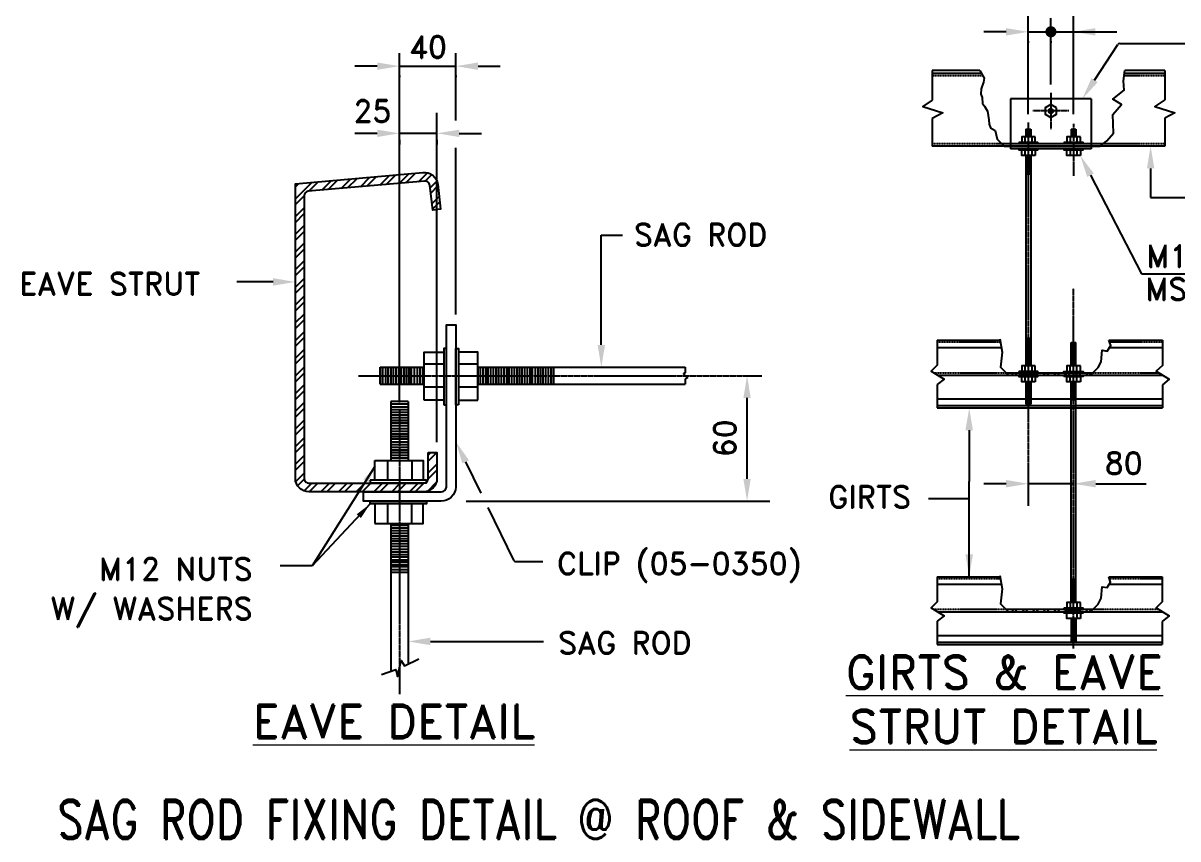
# Model space of a CAD drawing. Header units: inches. Extents: x 3340 to 8649, y 25316 to 28904.
# Drawn here: x 3373 to 4412, y 27704 to 28437 of the extents above; entities that cross this region are included whole.
import ezdxf

# ---------------------------------------------------------------- set-up
doc = ezdxf.new("R2010")
doc.units = ezdxf.units.IN
doc.header["$MEASUREMENT"] = 0
doc.linetypes.add('CENTER', pattern=[2, 1.25, -0.25, 0.25, -0.25])
doc.linetypes.add('HIDDEN', pattern=[0.375, 0.25, -0.125])
for name, color, linetype in [('DIM', 7, 'Continuous'), ('MISCEL', 7, 'Continuous'), ('secondary', 7, 'Continuous')]:
    doc.layers.add(name, color=color, linetype=linetype)
doc.layers.add('TEXT', color=2, linetype='Continuous', lineweight=0)
doc.styles.add('ROMAND', font='ROMAND', dxfattribs={"height": 3})

# ---------------------------------------------------------------- blocks, each defined once
blk = doc.blocks.new('*X5')
at = {"color": 0}
for p, q in [((-16.68, 145.07), (-16.6, 145.15)), ((-15.93, 144.76), (-15.54, 145.15)), ((-15.4, 144.76), (-15.01, 145.15)), ((-14.34, 144.76), (-13.96, 145.14)), ((-13.81, 144.76), (-13.43, 145.14)), ((-12.75, 144.76), (-12.37, 145.14)), ((-12.22, 144.76), (-11.83, 145.15)), ((-11.16, 144.76), (-10.77, 145.15)), ((-10.63, 144.76), (-10.24, 145.15)), ((-9.57, 144.76), (-9.18, 145.15)), ((-9.04, 144.76), (-8.65, 145.15)), ((-7.98, 144.76), (-7.6, 145.14)), ((-7.45, 144.76), (-7.07, 145.14)), ((-6.39, 144.76), (-6.01, 145.14)), ((-5.86, 144.76), (-5.47, 145.15)), ((-4.8, 144.76), (-4.41, 145.15)), ((-4.27, 144.76), (-3.88, 145.15))]:
    blk.add_line(p, q, dxfattribs=at)
blk = doc.blocks.new('*X6')
at = {"color": 0}
for p, q in [((145.07, 136.58), (147.02, 138.53)), ((146.67, 137.48), (147.8, 138.6)), ((148.22, 137.62), (149.35, 138.74)), ((149, 137.68), (150.13, 138.81)), ((150.55, 137.82), (151.68, 138.95)), ((151.32, 137.89), (152.46, 139.02)), ((152.87, 138.02), (154.01, 139.17)), ((153.65, 138.09), (154.79, 139.24)), ((155.2, 138.23), (156.35, 139.38)), ((155.97, 138.29), (157.12, 139.45)), ((157.52, 138.43), (158.68, 139.59)), ((158.3, 138.5), (159.46, 139.66)), ((159.85, 138.63), (160.92, 139.7)), ((160.62, 138.7), (161.41, 139.49)), ((161.23, 137.89), (162.04, 138.71)), ((145.07, 138), (145.46, 138.39)), ((161.3, 137.26), (162.16, 138.12)), ((145.07, 135.88), (146.11, 136.92)), ((161.44, 135.99), (162.3, 136.85)), ((161.52, 135.35), (162.38, 136.21)), ((145.07, 134.46), (146.11, 135.5)), ((145.07, 133.76), (146.11, 134.8)), ((145.07, 132.34), (146.11, 133.38)), ((145.07, 131.64), (146.11, 132.67)), ((145.07, 130.22), (146.11, 131.26)), ((145.07, 129.51), (146.11, 130.55)), ((145.07, 128.1), (146.11, 129.14)), ((145.07, 127.39), (146.11, 128.43)), ((145.07, 125.98), (146.11, 127.02)), ((145.07, 125.27), (146.11, 126.31)), ((145.07, 123.86), (146.11, 124.9)), ((145.07, 123.15), (146.11, 124.19)), ((145.07, 121.74), (146.11, 122.77)), ((145.07, 121.03), (146.11, 122.07)), ((145.07, 119.61), (146.11, 120.65)), ((145.07, 118.91), (146.11, 119.95)), ((145.07, 117.49), (146.11, 118.53)), ((145.07, 116.79), (146.11, 117.82)), ((145.07, 115.37), (146.11, 116.41)), ((145.07, 114.66), (146.11, 115.7)), ((145.07, 113.25), (146.11, 114.29)), ((145.07, 112.54), (146.11, 113.58)), ((145.07, 111.13), (146.11, 112.17)), ((145.07, 110.42), (146.11, 111.46)), ((145.07, 109.01), (146.11, 110.05)), ((145.07, 108.3), (146.11, 109.34)), ((145.07, 106.89), (146.11, 107.93)), ((145.07, 106.18), (146.11, 107.22)), ((145.07, 104.77), (146.11, 105.8)), ((161, 105.85), (161.31, 106.16)), ((161, 105.14), (162.02, 106.16)), ((145.07, 104.06), (146.11, 105.1)), ((161, 103.73), (162.04, 104.77)), ((161, 103.02), (162.04, 104.06)), ((145.11, 102.69), (146.11, 103.68)), ((145.33, 102.19), (146.11, 102.98)), ((146.11, 101.56), (147.05, 102.5)), ((146.72, 101.46), (147.75, 102.5)), ((148.13, 101.46), (149.17, 102.5)), ((148.84, 101.46), (149.88, 102.5)), ((150.25, 101.46), (151.29, 102.5)), ((150.96, 101.46), (152, 102.5)), ((152.37, 101.46), (153.41, 102.5)), ((153.08, 101.46), (154.12, 102.5)), ((154.49, 101.46), (155.53, 102.5)), ((155.2, 101.46), (156.24, 102.5)), ((156.62, 101.46), (157.65, 102.5)), ((157.32, 101.46), (158.36, 102.5)), ((158.74, 101.46), (159.78, 102.5)), ((159.44, 101.46), (160.48, 102.5)), ((160.94, 101.54), (161.96, 102.56))]:
    blk.add_line(p, q, dxfattribs=at)

msp = doc.modelspace()

# ---------------------------------------------------------------- linework, layer by layer
at = {"linetype": 'ByBlock'}
for p, q in [((4277.3, 28355.2), (4277.3, 28436.5)), ((4297.7, 28381.8), (4297.7, 28438.5)), ((4318, 28355.2), (4318, 28436.5)), ((3711.8, 28131.4), (3711.8, 28410.2)), ((3762.5, 28349.7), (3762.5, 28410.2)), ((3711.8, 28096.1), (3711.8, 28356.4)), ((3745.5, 28060.4), (3745.5, 28356.4)), ((3762.5, 28175.2), (3762.5, 28324.9))]:
    msp.add_line(p, q, dxfattribs=at)
for p, q in [((4257.3, 28023), (4237.3, 28023)), ((4318, 28023), (4277.3, 28023)), ((4318, 28023), (4277.3, 28023)), ((4338, 28023), (4383.4, 28023)), ((4277.3, 28017), (4277.3, 28013))]:
    msp.add_line(p, q)
for points in [[(4261.4, 28328.1), (4261.4, 28327.1)], [(4261.4, 28326.5), (4261.4, 28324.1)], [(4333.9, 28328.1), (4333.9, 28327)], [(4333.9, 28326.5), (4333.9, 28324.1)]]:
    msp.add_lwpolyline(points)
for points in [[(4257.3, 28026.4), (4257.3, 28019.7), (4277.3, 28023)], [(4338, 28026.4), (4338, 28019.7), (4318, 28023)]]:
    msp.add_solid(points)
at = {"layer": 'DIM', "linetype": 'ByBlock'}
for p, q in [((4277.3, 28355.2), (4277.3, 28480)), ((4318, 28355.2), (4318, 28480.8)), ((4297.7, 28381.8), (4297.7, 28441.6))]:
    msp.add_line(p, q, dxfattribs=at)
at = {"layer": 'DIM'}
for p, q in [((4257.3, 28429.3), (4237.3, 28429.3)), ((4277.3, 28429.3), (4356.9, 28429.3)), ((4277.3, 28429.3), (4297.7, 28429.3)), ((4277.3, 28420.8), (4277.3, 28419.3)), ((4297.7, 28420.8), (4297.7, 28419.3)), ((4336.9, 28385.8), (4357.8, 28417.9)), ((4359.5, 28418.8), (4426.5, 28418.8)), ((3691.8, 28398.4), (3671.8, 28398.4)), ((3711.8, 28398.4), (3762.5, 28398.4)), ((3711.8, 28398.4), (3762.5, 28398.4)), ((3782.5, 28398.4), (3802.5, 28398.4)), ((3711.8, 28390.1), (3711.8, 28388.4)), ((3762.5, 28390.1), (3762.5, 28388.4)), ((3691.8, 28338), (3671.8, 28338)), ((3745.5, 28338), (3711.8, 28338)), ((3745.5, 28338), (3711.8, 28338)), ((3711.8, 28332.2), (3711.8, 28328)), ((3745.5, 28332.2), (3745.5, 28328)), ((3765.5, 28338), (3785.5, 28338)), ((4333.2, 28300.4), (4379.2, 28211.7)), ((4387.3, 28306.5), (4387.3, 28280.2)), ((4387.3, 28280.2), (4429.3, 28280.2)), ((3893.3, 28147.8), (3893.3, 28246.5)), ((3893.3, 28246.5), (3912.5, 28246.5)), ((4379.2, 28211.7), (4429.3, 28211.7)), ((3598.2, 28204.4), (3565.5, 28204.4)), ((4032.4, 28120.1), (4034.4, 28120.1)), ((4024.4, 28027.4), (4024.4, 28100.1)), ((4224.2, 28071.1), (4224.2, 28025)), ((3771.3, 28042.7), (3785.1, 28014.5)), ((3689.8, 28038.4), (3633.4, 27949.1)), ((4224.2, 27939.4), (4224.2, 28025)), ((4187.6, 28009.8), (4224.2, 28009.8)), ((3685.5, 28004.9), (3633.4, 27949.1)), ((3771.9, 28007.4), (4044.9, 28007.4)), ((3791.4, 28001.5), (3814.4, 27954.3)), ((4032.4, 28007.4), (4034.4, 28007.4)), ((3633.4, 27949.1), (3604.5, 27949.1)), ((3816.2, 27953.2), (3840.8, 27953.2)), ((3739.6, 27881.2), (3841.4, 27881.2))]:
    msp.add_line(p, q, dxfattribs=at)
at = {"layer": 'DIM', "linetype": 'CENTER'}
msp.add_line((4318, 27874.9), (4318, 28198.5), dxfattribs=at)
at = {"layer": 'DIM', "const_width": 5}
msp.add_lwpolyline([(4295.2, 28429.3, 1), (4300.2, 28429.3, 1)], format="xyb", close=True, dxfattribs=at)
at = {"layer": 'DIM', "linetype": 'CENTER'}
for points in [[(4297.7, 28374.3), (4297.7, 28341.9)], [(4313.9, 28358.1), (4281.4, 28358.1)], [(4277.3, 28347.7), (4277.3, 28003.1)], [(4318, 28346.6), (4318, 28299.9)], [(3675, 28120.1), (4037.7, 28120.1)], [(3711.8, 28090.4), (3711.8, 27833.8)]]:
    msp.add_lwpolyline(points, dxfattribs=at)
at = {"layer": 'DIM'}
for centre, start, end in [((4359.5, 28416.8), 90, 146.9803), ((3816.2, 27955.2), 206.0326, 270)]:
    msp.add_arc(centre, 2, start, end, dxfattribs=at)
for points in [[(4257.3, 28432.6), (4257.3, 28425.9), (4277.3, 28429.3)], [(4337.7, 28432.6), (4337.7, 28425.9), (4317.7, 28429.3)], [(3691.8, 28401.7), (3691.8, 28395.1), (3711.8, 28398.4)], [(3782.5, 28401.7), (3782.5, 28395.1), (3762.5, 28398.4)], [(4339.7, 28384), (4334.1, 28387.6), (4326, 28369.1)], [(3691.8, 28341.3), (3691.8, 28334.7), (3711.8, 28338)], [(3765.5, 28341.3), (3765.5, 28334.7), (3745.5, 28338)], [(4384, 28306.5), (4390.7, 28306.5), (4387.3, 28326.5)], [(4330.3, 28298.8), (4336.2, 28301.9), (4324, 28318.1)], [(3598.2, 28207.8), (3598.2, 28201.1), (3618.2, 28204.4)], [(3896.7, 28147.8), (3890, 28147.8), (3893.3, 28127.8)], [(4021.1, 28100.1), (4027.7, 28100.1), (4024.4, 28120.1)], [(4220.8, 28071.1), (4227.5, 28071.1), (4224.2, 28091.1)], [(3768.3, 28041.3), (3774.3, 28044.2), (3762.5, 28060.7)], [(3679.7, 28027.1), (3683.9, 28024.4), (3689.8, 28038.4)], [(4021.1, 28027.4), (4027.7, 28027.4), (4024.4, 28007.4)], [(3673.4, 27995.6), (3677.1, 27992.2), (3685.5, 28004.9)], [(4220.8, 27959.4), (4227.5, 27959.4), (4224.2, 27939.4)], [(3739.6, 27877.9), (3739.6, 27884.6), (3719.6, 27881.2)]]:
    msp.add_solid(points, dxfattribs=at)
at = {"layer": 'MISCEL'}
for p, q in [((4315.8, 28150), (4320.2, 28150)), ((4275.2, 28094.4), (4279.5, 28094.4)), ((4320.2, 27880.8), (4315.9, 27880.8))]:
    msp.add_line(p, q, dxfattribs=at)
for points in [[(4261.4, 28369.1), (4261.4, 28328.7)], [(4333.9, 28369.1), (4261.4, 28369.1)], [(4333.9, 28369.1), (4333.9, 28328.7)], [(4275.2, 28341.9), (4275.2, 28334.8)], [(4275.2, 28341.9), (4279.6, 28341.9)], [(4279.5, 28341.9), (4279.5, 28334.8)], [(4315.8, 28341.9), (4320.2, 28341.9)], [(4315.8, 28341.9), (4315.8, 28334.8)], [(4320.2, 28341.9), (4320.2, 28334.8)], [(4274.3, 28334.8), (4274.3, 28329.8)], [(4279.5, 28341.3), (4275.2, 28341.3)], [(4279.5, 28340.6), (4275.2, 28340.6)], [(4279.5, 28339.9), (4275.2, 28339.9)], [(4275.2, 28339.2), (4279.5, 28339.2)], [(4279.5, 28339.2), (4275.2, 28339.2)], [(4279.5, 28338.6), (4275.2, 28338.6)], [(4279.5, 28337.9), (4275.2, 28337.9)], [(4279.5, 28337.2), (4275.2, 28337.2)], [(4279.5, 28336.5), (4275.2, 28336.5)], [(4279.5, 28336.5), (4275.2, 28336.5)], [(4275.2, 28336.5), (4279.5, 28336.5)], [(4279.5, 28335.9), (4275.2, 28335.9)], [(4279.5, 28335.2), (4275.2, 28335.2)], [(4280.4, 28334.8), (4280.4, 28329.8)], [(4315, 28334.8), (4315, 28329.8)], [(4320.2, 28341.3), (4315.8, 28341.3)], [(4320.2, 28340.6), (4315.8, 28340.6)], [(4320.2, 28339.9), (4315.8, 28339.9)], [(4320.2, 28339.2), (4315.8, 28339.2)], [(4315.8, 28339.2), (4320.2, 28339.2)], [(4320.2, 28338.6), (4315.8, 28338.6)], [(4320.2, 28337.9), (4315.8, 28337.9)], [(4320.2, 28337.2), (4315.8, 28337.2)], [(4315.8, 28336.5), (4320.2, 28336.5)], [(4320.2, 28336.5), (4315.8, 28336.5)], [(4320.2, 28336.5), (4315.8, 28336.5)], [(4320.2, 28335.9), (4315.8, 28335.9)], [(4320.2, 28335.2), (4315.8, 28335.2)], [(4321, 28334.8), (4321, 28329.8)], [(4333.9, 28324.1), (4261.4, 28324.1)], [(4274.3, 28323.1), (4274.3, 28318.1)], [(4280.4, 28323.1), (4280.4, 28318.1)], [(4315, 28323.1), (4315, 28318.1)], [(4321, 28323.1), (4321, 28318.1)], [(4275.2, 28318.1), (4275.2, 28128.9)], [(4279.5, 28318), (4275.2, 28318)], [(4279.5, 28317.3), (4275.2, 28317.3)], [(4279.5, 28316.6), (4275.2, 28316.6)], [(4279.5, 28316), (4275.2, 28316)], [(4279.5, 28315.3), (4275.2, 28315.3)], [(4279.5, 28314.6), (4275.2, 28314.6)], [(4279.5, 28314), (4275.2, 28314)], [(4279.5, 28313.3), (4275.2, 28313.3)], [(4279.5, 28312.6), (4275.2, 28312.6)], [(4279.5, 28311.9), (4275.2, 28311.9)], [(4279.5, 28311.2), (4275.2, 28311.2)], [(4279.5, 28310.6), (4275.2, 28310.6)], [(4279.5, 28318.1), (4279.5, 28128.9)], [(4279.5, 28309.9), (4275.2, 28309.9)], [(4279.5, 28309.2), (4275.2, 28309.2)], [(4275.2, 28308.5), (4279.5, 28308.5)], [(4279.5, 28308), (4275.2, 28308)], [(4279.5, 28307.4), (4275.2, 28307.4)], [(4279.5, 28306.7), (4275.2, 28306.7)], [(4279.5, 28306.1), (4275.2, 28306.1)], [(4279.5, 28305.4), (4275.2, 28305.4)], [(4279.5, 28304.7), (4275.2, 28304.7)], [(4279.5, 28304), (4275.2, 28304)], [(4275.2, 28303.4), (4279.5, 28303.4)], [(4279.5, 28302.7), (4275.2, 28302.7)], [(4279.5, 28302), (4275.2, 28302)], [(4279.5, 28301.3), (4275.2, 28301.3)], [(4279.5, 28153.6), (4275.2, 28153.6)], [(4279.5, 28152.9), (4275.2, 28152.9)], [(4279.5, 28152.3), (4275.2, 28152.3)], [(4279.5, 28151.6), (4275.2, 28151.6)], [(4275.2, 28151.5), (4279.5, 28151.5)], [(4279.5, 28150.9), (4275.2, 28150.9)], [(4279.5, 28150.2), (4275.2, 28150.2)], [(4279.5, 28149.5), (4275.2, 28149.5)], [(4275.2, 28149.1), (4279.5, 28149.1)], [(4279.5, 28148.4), (4275.2, 28148.4)], [(4279.5, 28147.7), (4275.2, 28147.7)], [(4279.5, 28147.1), (4275.2, 28147.1)], [(4279.5, 28146.4), (4275.2, 28146.4)], [(4279.5, 28145.7), (4275.2, 28145.7)], [(4279.5, 28145), (4275.2, 28145)], [(4279.5, 28144.3), (4275.2, 28144.3)], [(4315.8, 28128.9), (4315.8, 28150)], [(4320.2, 28149.6), (4315.8, 28149.6)], [(4320.2, 28148.9), (4315.8, 28148.9)], [(4320.2, 28148.2), (4315.8, 28148.2)], [(4315.8, 28147.5), (4320.2, 28147.5)], [(4320.2, 28147.5), (4315.8, 28147.5)], [(4320.2, 28146.9), (4315.8, 28146.9)], [(4320.2, 28145.7), (4315.8, 28145.7)], [(4320.2, 28145), (4315.8, 28145)], [(4320.2, 28144.3), (4315.8, 28144.3)], [(4320.2, 28128.9), (4320.2, 28150)], [(4275.2, 28143.7), (4279.5, 28143.7)], [(4279.5, 28143), (4275.2, 28143)], [(4279.5, 28142.3), (4275.2, 28142.3)], [(4279.5, 28141.7), (4275.2, 28141.7)], [(4279.5, 28141), (4275.2, 28141)], [(4279.5, 28140.3), (4275.2, 28140.3)], [(4279.5, 28139.6), (4275.2, 28139.6)], [(4279.5, 28138.9), (4275.2, 28138.9)], [(4275.2, 28138.5), (4279.5, 28138.5)], [(4279.5, 28137.8), (4275.2, 28137.8)], [(4279.5, 28137.1), (4275.2, 28137.1)], [(4279.5, 28136.5), (4275.2, 28136.5)], [(4275.2, 28135.8), (4279.5, 28135.8)], [(4279.5, 28135.8), (4275.2, 28135.8)], [(4279.5, 28135.1), (4275.2, 28135.1)], [(4279.5, 28134.4), (4275.2, 28134.4)], [(4279.5, 28133.7), (4275.2, 28133.7)], [(4320.2, 28143.6), (4315.8, 28143.6)], [(4315.8, 28143.6), (4320.2, 28143.6)], [(4320.2, 28143), (4315.8, 28143)], [(4320.2, 28142.3), (4315.8, 28142.3)], [(4320.2, 28141.6), (4315.8, 28141.6)], [(4315.8, 28140.9), (4320.2, 28140.9)], [(4320.2, 28140.9), (4315.8, 28140.9)], [(4320.2, 28140.2), (4315.8, 28140.2)], [(4320.2, 28139.6), (4315.8, 28139.6)], [(4320.2, 28138.9), (4315.8, 28138.9)], [(4315.8, 28138.4), (4320.2, 28138.4)], [(4320.2, 28137.8), (4315.8, 28137.8)], [(4320.2, 28137.1), (4315.8, 28137.1)], [(4320.2, 28136.4), (4315.8, 28136.4)], [(4315.8, 28135.7), (4320.2, 28135.7)], [(4320.2, 28135.7), (4315.8, 28135.7)], [(4320.2, 28135.1), (4315.8, 28135.1)], [(4320.2, 28134.4), (4315.8, 28134.4)], [(4320.2, 28133.7), (4315.8, 28133.7)], [(3694.6, 28127.8), (3694.6, 28112.4)], [(3694.6, 28112.4), (3694.6, 28127.8)], [(3694.6, 28127.8), (3734.1, 28127.8)], [(3696.9, 28112.4), (3696.9, 28127.8)], [(3699.4, 28112.4), (3699.4, 28127.8)], [(3701.7, 28112.4), (3701.7, 28127.8)], [(3704.1, 28127.8), (3704.1, 28112.4)], [(3704.1, 28112.4), (3704.1, 28127.8)], [(3706.4, 28112.4), (3706.4, 28127.8)], [(3708.8, 28112.4), (3708.8, 28127.8)], [(3711.3, 28112.4), (3711.3, 28127.8)], [(3713.7, 28112.4), (3713.7, 28127.8)], [(3716, 28112.4), (3716, 28127.8)], [(3716, 28127.8), (3716, 28112.4)], [(3718.3, 28112.4), (3718.3, 28127.8)], [(3720.4, 28127.8), (3720.4, 28112.4)], [(3720.4, 28112.4), (3720.4, 28127.8)], [(3722.7, 28112.4), (3722.7, 28127.8)], [(3725.4, 28112.4), (3725.4, 28127.8)], [(3728.1, 28112.4), (3728.1, 28127.8)], [(3730.5, 28112.4), (3730.5, 28127.8)], [(3732.9, 28127.8), (3732.9, 28112.4)], [(3732.9, 28112.4), (3732.9, 28127.8)], [(3734.1, 28130.7), (3751.6, 28130.7)], [(3764.9, 28130.7), (3782.4, 28130.7)], [(3782.4, 28127.8), (3782.4, 28112.4)], [(3782.4, 28127.8), (3968.7, 28127.8)], [(3784.6, 28112.4), (3784.6, 28127.8)], [(3787, 28112.4), (3787, 28127.8)], [(3789.4, 28112.4), (3789.4, 28127.8)], [(3789.4, 28127.8), (3789.4, 28112.4)], [(3791.6, 28112.4), (3791.6, 28127.8)], [(3794.1, 28112.4), (3794.1, 28127.8)], [(3796.5, 28112.4), (3796.5, 28127.8)], [(3798.8, 28112.4), (3798.8, 28127.8)], [(3798.8, 28127.8), (3798.8, 28112.4)], [(3801.1, 28112.4), (3801.1, 28127.8)], [(3803.6, 28112.4), (3803.6, 28127.8)], [(3805.9, 28112.4), (3805.9, 28127.8)], [(3808.3, 28112.4), (3808.3, 28127.8)], [(3808.3, 28127.8), (3808.3, 28112.4)], [(3810.6, 28112.4), (3810.6, 28127.8)], [(3813, 28112.4), (3813, 28127.8)], [(3815.4, 28112.4), (3815.4, 28127.8)], [(3817.8, 28112.4), (3817.8, 28127.8)], [(3819.8, 28127.8), (3819.8, 28112.4)], [(3819.8, 28112.4), (3819.8, 28127.8)], [(3822.1, 28112.4), (3822.1, 28127.8)], [(3824.5, 28112.4), (3824.5, 28127.8)], [(3826.9, 28112.4), (3826.9, 28127.8)], [(3829.3, 28127.8), (3829.3, 28112.4)], [(3829.3, 28112.4), (3829.3, 28127.8)], [(3831.5, 28112.4), (3831.5, 28127.8)], [(3834, 28112.4), (3834, 28127.8)], [(3836.4, 28112.4), (3836.4, 28127.8)], [(3838.7, 28127.8), (3838.7, 28112.4)], [(3838.7, 28112.4), (3838.7, 28127.8)], [(3841, 28112.4), (3841, 28127.8)], [(3843.4, 28112.4), (3843.4, 28127.8)], [(3845.8, 28112.4), (3845.8, 28127.8)], [(3848.2, 28127.8), (3848.2, 28112.4)], [(3848.2, 28112.4), (3848.2, 28127.8)], [(3850.5, 28112.4), (3850.5, 28127.8)], [(3968.7, 28127.8), (3968.7, 28122.7)], [(4274.3, 28128.9), (4274.3, 28123.9)], [(4275.2, 28133.1), (4279.5, 28133.1)], [(4279.5, 28133.1), (4275.2, 28133.1)], [(4279.5, 28132.4), (4275.2, 28132.4)], [(4279.5, 28131.7), (4275.2, 28131.7)], [(4279.5, 28131.1), (4275.2, 28131.1)], [(4279.5, 28130.4), (4275.2, 28130.4)], [(4275.2, 28130.4), (4279.5, 28130.4)], [(4279.5, 28129.7), (4275.2, 28129.7)], [(4279.5, 28129), (4275.2, 28129)], [(4280.4, 28128.9), (4280.4, 28123.9)], [(4315, 28123.9), (4315, 28128.9)], [(4315.8, 28133), (4320.2, 28133)], [(4320.2, 28133), (4315.8, 28133)], [(4320.2, 28132.4), (4315.8, 28132.4)], [(4320.2, 28131.7), (4315.8, 28131.7)], [(4320.2, 28131), (4315.8, 28131)], [(4320.2, 28130.3), (4315.8, 28130.3)], [(4315.8, 28130.3), (4320.2, 28130.3)], [(4320.2, 28129.7), (4315.8, 28129.7)], [(4320.2, 28129), (4315.8, 28129)], [(4321, 28123.9), (4321, 28128.9)], [(3968.7, 28122.7), (3967.3, 28121.7), (3970.9, 28118.1), (3968.7, 28116.9)], [(3968.7, 28116.9), (3968.7, 28112.4)], [(4274.3, 28119.5), (4274.3, 28114.5)], [(4275.2, 28114.5), (4275.2, 28094.4)], [(4279.5, 28114.4), (4275.2, 28114.4)], [(4279.5, 28113.7), (4275.2, 28113.7)], [(4279.5, 28113), (4275.2, 28113)], [(4279.5, 28114.5), (4279.5, 28094.4)], [(4280.4, 28119.5), (4280.4, 28114.5)], [(4315, 28114.5), (4315, 28119.5)], [(4315.9, 27916.2), (4315.9, 28114.5)], [(4320.2, 28114.3), (4315.9, 28114.3)], [(4320.2, 28113.6), (4315.9, 28113.6)], [(4315.9, 28113), (4320.2, 28113)], [(4320.2, 27916.2), (4320.2, 28114.5)], [(4321, 28114.5), (4321, 28119.5)], [(3694.6, 28112.4), (3734.1, 28112.4)], [(3734.1, 28110), (3751.6, 28110)], [(3764.9, 28110), (3782.4, 28110)], [(3782.4, 28112.4), (3968.7, 28112.4)], [(4279.5, 28112.3), (4275.2, 28112.3)], [(4279.5, 28111.7), (4275.2, 28111.7)], [(4279.5, 28111), (4275.2, 28111)], [(4275.2, 28110.3), (4279.5, 28110.3)], [(4279.5, 28109.7), (4275.2, 28109.7)], [(4279.5, 28109), (4275.2, 28109)], [(4279.5, 28108.3), (4275.2, 28108.3)], [(4275.2, 28107.6), (4279.5, 28107.6)], [(4279.5, 28106.8), (4275.2, 28106.8)], [(4279.5, 28106.1), (4275.2, 28106.1)], [(4279.5, 28105.4), (4275.2, 28105.4)], [(4279.5, 28104.7), (4275.2, 28104.7)], [(4279.5, 28104.1), (4275.2, 28104.1)], [(4279.5, 28103.4), (4275.2, 28103.4)], [(4279.5, 28102.7), (4275.2, 28102.7)], [(4320.2, 28112.3), (4315.9, 28112.3)], [(4320.2, 28111.6), (4315.9, 28111.6)], [(4320.2, 28110.9), (4315.9, 28110.9)], [(4315.9, 28110.3), (4320.2, 28110.3)], [(4320.2, 28110.3), (4315.9, 28110.3)], [(4320.2, 28109.6), (4315.9, 28109.6)], [(4320.2, 28108.9), (4315.9, 28108.9)], [(4320.2, 28108.2), (4315.9, 28108.2)], [(4315.9, 28107.6), (4320.2, 28107.6)], [(4320.2, 28106.9), (4315.9, 28106.9)], [(4320.2, 28106.2), (4315.9, 28106.2)], [(4320.2, 28105.5), (4315.9, 28105.5)], [(4315.9, 28104.9), (4320.2, 28104.9)], [(4320.2, 28104.4), (4315.9, 28104.4)], [(4320.2, 28103.7), (4315.9, 28103.7)], [(4320.2, 28103), (4315.9, 28103)], [(3719.6, 28097), (3704, 28097)], [(3704.1, 28097), (3704.1, 28043.8)], [(3704.1, 28094.7), (3719.6, 28094.7)], [(3704.1, 28092.2), (3719.6, 28092.2)], [(3719.6, 28097), (3719.6, 28043.8)], [(4275.2, 28102), (4279.5, 28102)], [(4279.5, 28101.6), (4275.2, 28101.6)], [(4279.5, 28100.9), (4275.2, 28100.9)], [(4279.5, 28100.2), (4275.2, 28100.2)], [(4279.5, 28099.5), (4275.2, 28099.5)], [(4279.5, 28098.9), (4275.2, 28098.9)], [(4279.5, 28098.2), (4275.2, 28098.2)], [(4279.5, 28097.5), (4275.2, 28097.5)], [(4275.2, 28096.8), (4279.5, 28096.8)], [(4279.5, 28096.2), (4275.2, 28096.2)], [(4279.5, 28095.5), (4275.2, 28095.5)], [(4279.5, 28094.8), (4275.2, 28094.8)], [(4315.9, 28102.4), (4320.2, 28102.4)], [(4320.2, 28101.7), (4315.9, 28101.7)], [(4320.2, 28101), (4315.9, 28101)], [(4320.2, 28100.3), (4315.9, 28100.3)], [(4320.2, 28099.7), (4315.9, 28099.7)], [(4320.2, 28099), (4315.9, 28099)], [(4320.2, 28098.3), (4315.9, 28098.3)], [(3704.1, 28089.8), (3719.6, 28089.8)], [(3704.1, 28087.2), (3719.6, 28087.2)], [(3704.1, 28085), (3719.6, 28085)], [(3704.1, 28082.5), (3719.6, 28082.5)], [(3704.1, 28080.2), (3719.6, 28080.2)], [(3719.6, 28077.8), (3704.1, 28077.8)], [(3704.1, 28077.8), (3719.6, 28077.8)], [(3704.1, 28077.8), (3719.6, 28077.8)], [(3704.1, 28075.5), (3719.6, 28075.5)], [(3704.1, 28072.8), (3719.6, 28072.8)], [(3704.1, 28070.3), (3719.6, 28070.3)], [(3704.1, 28067.9), (3719.6, 28067.9)], [(3704.1, 28065.5), (3719.6, 28065.5)], [(3704.1, 28065.5), (3719.6, 28065.5)], [(3719.6, 28065.5), (3704.1, 28065.5)], [(3704.1, 28063.3), (3719.6, 28063.3)], [(3704.1, 28060.8), (3719.6, 28060.8)], [(3704.1, 28058.3), (3719.6, 28058.3)], [(3704.1, 28055.9), (3719.6, 28055.9)], [(3704.1, 28053.5), (3719.6, 28053.5)], [(3719.6, 28051.1), (3704.1, 28051.1)], [(3704.1, 28051.1), (3719.6, 28051.1)], [(3704.1, 28051.1), (3719.6, 28051.1)], [(3701.1, 28043.8), (3701.1, 28026.2)], [(3704.1, 28048.8), (3719.6, 28048.8)], [(3704.1, 28046.4), (3719.6, 28046.4)], [(3704.1, 28044), (3719.6, 28044)], [(3723, 28043.8), (3723, 28026.2)], [(3700.9, 28004.9), (3700.9, 27987.2)], [(3722.7, 28004.9), (3722.7, 27987.2)], [(3704.1, 27987.2), (3704.1, 27854.5)], [(3704.1, 27985.8), (3719.6, 27985.8)], [(3704.1, 27983.4), (3719.6, 27983.4)], [(3704.1, 27981), (3719.6, 27981)], [(3704.1, 27978.6), (3719.6, 27978.6)], [(3719.6, 27987.2), (3719.6, 27860.8)], [(3704.1, 27976.2), (3719.6, 27976.2)], [(3704.1, 27973.8), (3719.6, 27973.8)], [(3719.6, 27971.5), (3704.1, 27971.5)], [(3704.1, 27969.2), (3719.6, 27969.2)], [(3704.1, 27966.8), (3719.6, 27966.8)], [(3704.1, 27964.3), (3719.6, 27964.3)], [(3704.1, 27961.9), (3719.6, 27961.9)], [(3704.1, 27959.5), (3719.6, 27959.5)], [(3704.1, 27957.2), (3719.6, 27957.2)], [(3704.1, 27954.7), (3719.6, 27954.7)], [(3719.6, 27952.4), (3704.1, 27952.4)], [(3704.1, 27950.4), (3719.6, 27950.4)], [(3704.1, 27948.5), (3719.6, 27948.5)], [(3704.1, 27946), (3719.6, 27946)], [(3704.1, 27943.6), (3719.6, 27943.6)], [(4315.9, 27937.2), (4320.2, 27937.2)], [(4320.2, 27936.5), (4315.9, 27936.5)], [(4315.9, 27936.5), (4320.2, 27936.5)], [(4315.9, 27935.8), (4320.2, 27935.8)], [(4315.9, 27935.1), (4320.2, 27935.1)], [(4315.9, 27934.5), (4320.2, 27934.5)], [(4320.2, 27933.8), (4315.9, 27933.8)], [(4315.9, 27933.8), (4320.2, 27933.8)], [(4315.9, 27933.2), (4320.2, 27933.2)], [(4315.9, 27932.5), (4320.2, 27932.5)], [(4315.9, 27931.8), (4320.2, 27931.8)], [(4320.2, 27931.1), (4315.9, 27931.1)], [(4315.9, 27930.4), (4320.2, 27930.4)], [(4315.9, 27929.7), (4320.2, 27929.7)], [(4315.9, 27929.1), (4320.2, 27929.1)], [(4315.9, 27928.6), (4320.3, 27928.6)], [(4315.9, 27927.9), (4320.2, 27927.9)], [(4315.9, 27927.3), (4320.2, 27927.3)], [(4315.9, 27926.6), (4320.2, 27926.6)], [(4315, 27916.2), (4315, 27911.2)], [(4320.2, 27925.9), (4315.9, 27925.9)], [(4315.9, 27925.2), (4320.2, 27925.2)], [(4315.9, 27924.5), (4320.2, 27924.5)], [(4315.9, 27923.9), (4320.2, 27923.9)], [(4315.9, 27923.2), (4320.2, 27923.2)], [(4320.2, 27923.2), (4315.9, 27923.2)], [(4315.9, 27922.5), (4320.2, 27922.5)], [(4315.9, 27921.8), (4320.2, 27921.8)], [(4315.9, 27921.1), (4320.2, 27921.1)], [(4315.9, 27920.5), (4320.2, 27920.5)], [(4320.2, 27920.5), (4315.9, 27920.5)], [(4315.9, 27919.8), (4320.2, 27919.8)], [(4315.9, 27919.1), (4320.2, 27919.1)], [(4315.9, 27918.5), (4320.2, 27918.5)], [(4320.2, 27917.8), (4315.9, 27917.8)], [(4315.9, 27917.8), (4320.2, 27917.8)], [(4315.9, 27917.1), (4320.2, 27917.1)], [(4315.9, 27916.4), (4320.2, 27916.4)], [(4321, 27916.2), (4321, 27911.2)], [(4321, 27906.8), (4321, 27901.8)], [(4315.9, 27901.8), (4315.9, 27880.8)], [(4315.9, 27901.7), (4320.2, 27901.7)], [(4315.9, 27901), (4320.2, 27901)], [(4315.9, 27900.3), (4320.2, 27900.3)], [(4315.9, 27899.6), (4320.2, 27899.6)], [(4315.9, 27899), (4320.2, 27899)], [(4315.9, 27898.3), (4320.2, 27898.3)], [(4320.2, 27897.6), (4315.9, 27897.6)], [(4315.9, 27897.6), (4320.2, 27897.6)], [(4315.9, 27897), (4320.2, 27897)], [(4315.9, 27896.3), (4320.2, 27896.3)], [(4315.9, 27895.6), (4320.2, 27895.6)], [(4320.2, 27894.9), (4315.9, 27894.9)], [(4315.9, 27894.9), (4320.2, 27894.9)], [(4320.2, 27901.8), (4320.2, 27880.8)], [(4315.9, 27894.2), (4320.2, 27894.2)], [(4315.9, 27893.6), (4320.2, 27893.6)], [(4315.9, 27892.9), (4320.2, 27892.9)], [(4315.9, 27891.7), (4320.2, 27891.7)], [(4315.9, 27891.1), (4320.2, 27891.1)], [(4320.2, 27891.1), (4315.9, 27891.1)], [(4315.9, 27890.4), (4320.2, 27890.4)], [(4315.9, 27889.7), (4320.2, 27889.7)], [(4315.9, 27889), (4320.2, 27889)], [(4315.9, 27888.4), (4320.2, 27888.4)], [(4320.2, 27888.4), (4315.9, 27888.4)], [(4315.9, 27887.7), (4320.2, 27887.7)], [(4315.9, 27887), (4320.2, 27887)], [(4315.9, 27886.3), (4320.2, 27886.3)], [(4320.2, 27885.6), (4315.9, 27885.6)], [(4315.9, 27885), (4320.2, 27885)], [(4315.9, 27884.3), (4320.2, 27884.3)], [(4315.9, 27883.6), (4320.2, 27883.6)], [(4315.9, 27882.9), (4320.3, 27882.9)], [(4320.2, 27882.3), (4315.9, 27882.3)], [(4315.9, 27882.3), (4320.2, 27882.3)], [(4315.9, 27881.6), (4320.2, 27881.6)], [(4315.9, 27880.9), (4320.2, 27880.9)], [(3695.8, 27851.4), (3708.5, 27856.1), (3710.1, 27849.8), (3713.3, 27864), (3716.4, 27859.3), (3729.1, 27865.6)]]:
    msp.add_lwpolyline(points, dxfattribs=at)
for points in [[(4302.7, 28361), (4297.7, 28363.9), (4292.6, 28361), (4292.6, 28355.2), (4297.7, 28352.3), (4302.7, 28355.2)], [(4283.6, 28334.8), (4271.4, 28334.8), (4271.4, 28329.8), (4283.6, 28329.8)], [(4324.3, 28334.8), (4312, 28334.8), (4312, 28329.8), (4324.3, 28329.8)], [(4268.7, 28329.9), (4268.7, 28328.8), (4286, 28328.8), (4286, 28329.9)], [(4268.7, 28324.1), (4268.7, 28323.1), (4286, 28323.1), (4286, 28324.1)], [(4283.6, 28318.1), (4271.4, 28318.1), (4271.4, 28323.1), (4283.6, 28323.1)], [(4309.3, 28329.9), (4309.3, 28328.8), (4326.6, 28328.8), (4326.6, 28329.9)], [(4309.3, 28324.1), (4309.3, 28323.1), (4326.6, 28323.1), (4326.6, 28324.1)], [(4324.3, 28318.1), (4312, 28318.1), (4312, 28323.1), (4324.3, 28323.1)], [(3751.6, 28093.8), (3754.1, 28093.8), (3754.1, 28144.5), (3751.6, 28144.5)], [(3764.9, 28093.8), (3762.4, 28093.8), (3762.4, 28144.5), (3764.9, 28144.5)], [(3734.1, 28098.1), (3734.1, 28141.2), (3751.6, 28141.2), (3751.6, 28098.1)], [(3782.4, 28098.1), (3782.4, 28141.2), (3764.9, 28141.2), (3764.9, 28098.1)], [(4268.7, 28123.9), (4268.7, 28122.8), (4286, 28122.8), (4286, 28123.9)], [(4283.6, 28128.9), (4271.4, 28128.9), (4271.4, 28123.9), (4283.6, 28123.9)], [(4309.3, 28122.8), (4309.3, 28123.9), (4326.6, 28123.9), (4326.6, 28122.8)], [(4324.3, 28128.9), (4312, 28128.9), (4312, 28123.9), (4324.3, 28123.9)], [(4268.7, 28120.5), (4268.7, 28119.5), (4286, 28119.5), (4286, 28120.5)], [(4283.6, 28114.5), (4271.4, 28114.5), (4271.4, 28119.5), (4283.6, 28119.5)], [(4309.3, 28119.5), (4309.3, 28120.5), (4326.6, 28120.5), (4326.6, 28119.5)], [(4324.3, 28114.5), (4312, 28114.5), (4312, 28119.5), (4324.3, 28119.5)], [(3689.8, 28043.8), (3733.1, 28043.8), (3733.1, 28026.2), (3689.8, 28026.2)], [(3685.5, 28026.2), (3685.5, 28023.7), (3736.2, 28023.7), (3736.2, 28026.2)], [(3685.5, 28004.9), (3685.5, 28007.4), (3736.2, 28007.4), (3736.2, 28004.9)], [(3689.7, 27987.2), (3733, 27987.2), (3733, 28004.9), (3689.7, 28004.9)], [(4324.3, 27916.2), (4312, 27916.2), (4312, 27911.2), (4324.3, 27911.2)], [(4309.3, 27911.2), (4309.3, 27910.1), (4326.6, 27910.1), (4326.6, 27911.2)], [(4309.3, 27907.8), (4309.3, 27906.8), (4326.6, 27906.8), (4326.6, 27907.8)], [(4324.3, 27901.8), (4312, 27901.8), (4312, 27906.8), (4324.3, 27906.8)]]:
    msp.add_lwpolyline(points, close=True, dxfattribs=at)
msp.add_lwpolyline([(3754.1, 28020), (3754.1, 28165.9), (3762.5, 28165.9), (3762.5, 28020, -0.403007), (3749.2, 28007.4), (3679.6, 28007.4), (3679.6, 28015.8), (3749.2, 28015.8, 0.381859)], format="xyb", close=True, dxfattribs=at)
for radius in [2.09, 1.95]:
    msp.add_circle((4297.7, 28358.1), radius, dxfattribs=at)
at = {"layer": 'secondary'}
for points in [[(4190.9, 28394.6), (4190.9, 28367.8)], [(4233.7, 28394.6), (4190.9, 28394.6)], [(4233.7, 28394.6), (4237.6, 28387.5), (4237, 28384.1), (4234.9, 28378.1), (4234.5, 28373.1), (4235.7, 28370.2), (4236.2, 28364.8), (4237.8, 28362.4), (4240.6, 28357.8), (4241.8, 28350.1), (4242, 28346.3), (4243.4, 28343.1), (4247.4, 28340.7), (4249.2, 28332.9), (4255.5, 28326.5), (4342.1, 28326.5), (4347.8, 28331.3), (4353.8, 28338.3), (4353.6, 28346.5), (4353.4, 28355), (4361.2, 28364), (4353.4, 28368.6), (4363.4, 28376.7), (4363, 28385.1), (4364, 28394.6)], [(4400, 28394.6), (4364, 28394.6)], [(4400, 28394.6), (4400, 28368.2)], [(4234.9, 28391.8), (4190.9, 28391.8)], [(4400, 28391.8), (4363.7, 28391.8)], [(4190.9, 28367.8), (4182.5, 28362), (4200.6, 28356.3), (4190.9, 28351.4)], [(4400, 28368.2), (4391, 28362), (4409.1, 28356.3), (4400, 28351.8)], [(4400, 28351.8), (4400, 28326.5)], [(4190.9, 28351.4), (4190.9, 28326.5)], [(4400, 28326.5), (4190.9, 28326.5)], [(4195.5, 28152.1), (4195.5, 28129.5)], [(4195.5, 28152.1), (4251.9, 28152.1)], [(4253.1, 28145.2), (4195.5, 28145.2)], [(4251.7, 28153.3), (4253.7, 28141.3), (4252.3, 28127.7), (4259.6, 28120.5), (4333.3, 28120.5), (4340.2, 28127.5), (4343, 28132.7), (4343.8, 28143.1), (4348.3, 28142.3), (4351.4, 28147.2), (4349.7, 28152.1)], [(4349.7, 28152.1), (4397.9, 28152.1)], [(4397.9, 28145.2), (4350.1, 28145.2)], [(4397.9, 28152.1), (4397.9, 28129.4)], [(4195.5, 28129.5), (4190, 28124.1), (4201.7, 28117), (4195.5, 28112.1)], [(4397.9, 28129.4), (4392.4, 28124.1), (4404.1, 28117), (4397.9, 28112)], [(4196, 28120.5), (4398.4, 28120.5)], [(4195.5, 28112.1), (4195.5, 28091.1)], [(4397.9, 28112), (4397.9, 28091.1)], [(4397.9, 28099.1), (4195.5, 28099.1)], [(4397.9, 28092.9), (4195.5, 28092.9)], [(4195.5, 28091.1), (4397.9, 28091.1)], [(4195.5, 27939.4), (4195.5, 27916.8)], [(4195.5, 27939.4), (4251.8, 27939.4)], [(4251.6, 27940.6), (4253.7, 27928.6), (4252.2, 27915), (4259.6, 27907.8), (4333.2, 27907.8), (4340.1, 27914.8), (4342.9, 27920), (4343.8, 27930.4), (4348.2, 27929.6), (4351.3, 27934.5), (4349.7, 27939.4)], [(4349.7, 27939.4), (4397.8, 27939.4)], [(4397.8, 27939.4), (4397.8, 27916.7)], [(4253, 27932.5), (4195.5, 27932.5)], [(4397.8, 27932.5), (4350, 27932.5)], [(4195.5, 27916.8), (4190, 27911.4), (4201.6, 27904.3), (4195.5, 27899.4)], [(4397.8, 27916.7), (4392.4, 27911.4), (4404, 27904.3), (4397.8, 27899.3)], [(4195.9, 27907.8), (4398.3, 27907.8)], [(4195.5, 27899.4), (4195.5, 27878.4)], [(4397.8, 27899.3), (4397.8, 27878.4)], [(4397.8, 27886.4), (4195.5, 27886.4)], [(4397.8, 27880.2), (4195.5, 27880.2)], [(4195.5, 27878.4), (4397.8, 27878.4)]]:
    msp.add_lwpolyline(points, dxfattribs=at)
at = {"layer": 'secondary', "linetype": 'HIDDEN'}
for points in [[(4236.2, 28389.7), (4190.9, 28389.7)], [(4400, 28389.7), (4363.5, 28389.7)], [(4253.3, 28328.7), (4190.9, 28328.7)], [(4400, 28328.7), (4344.8, 28328.7)], [(4252.2, 28150.3), (4195.5, 28150.3)], [(4398.2, 28150.3), (4350.3, 28150.3)], [(4192.1, 28122.8), (4263.1, 28122.8)], [(4335.6, 28122.8), (4394.5, 28122.8)], [(4252.1, 27937.6), (4195.5, 27937.6)], [(4398.1, 27937.6), (4350.3, 27937.6)], [(4192.1, 27910.1), (4263, 27910.1)], [(4335.5, 27910.1), (4394.5, 27910.1)]]:
    msp.add_lwpolyline(points, dxfattribs=at)
at = {"layer": 'secondary', "linetype": 'Continuous'}
for points in [[(4344.8, 28328.7), (4253.3, 28328.7)], [(4257.2, 28122.8), (4335.6, 28122.8)], [(4257.2, 27910.1), (4335.5, 27910.1)]]:
    msp.add_lwpolyline(points, dxfattribs=at)
at = {"layer": 'secondary'}
msp.add_lwpolyline([(3737.7, 28051), (3745.5, 28051), (3745.5, 28027.8, -0.414214), (3733.5, 28015.8), (3630.3, 28015.8, -0.414214), (3618.2, 28027.8), (3618.2, 28292.5), (3732.9, 28302.9, -0.414679), (3746.2, 28292.3), (3748.8, 28269.7), (3741.7, 28268.9), (3739.1, 28291.3, 0.4146), (3734.4, 28295), (3629.8, 28285.9, 0.380782), (3626, 28281.7), (3626, 28027.8, 0.414214), (3630.3, 28023.6), (3733.5, 28023.6, 0.414214), (3737.7, 28027.8)], format="xyb", close=True, dxfattribs=at)
msp.add_lwpolyline([(4311.7, 27910.3), (4311.7, 27907.8), (4324, 27907.8), (4324, 27910.3)], close=True, dxfattribs=at)
msp.add_solid([(4311.7, 27910.3), (4324, 27910.3), (4311.7, 27907.8), (4324, 27907.8)], dxfattribs=at)

# ---------------------------------------------------------------- block references
for name, p, xscale, yscale, zscale in [('*X6', (2530.2, 27254.8), 7.5, 7.5, 7.5), ('*X5', (4357.8, 27252), 6, 6, 6), ('*X5', (4357.7, 27039.3), 6, 6, 6)]:
    msp.add_blockref(name, p, dxfattribs=dict(at, xscale=xscale, yscale=yscale, zscale=zscale))

# ---------------------------------------------------------------- texts
at = {"style": 'ROMAND'}
for s, p in [('EAVE STRUT', (3369.9, 28192.8)), ('CLIP (05-0350)', (3853.6, 27941.3)), ('M12 NUTS ', (3441.7, 27936.4)), ('W/ WASHERS', (3398.1, 27900.8)), ('SAG ROD', (3854.5, 27870))]:
    msp.add_text(s, height=20, dxfattribs=at).set_placement(p)
at = {"insert": (4363.2, 28041.5), "char_height": 20, "attachment_point": 5, "style": 'ROMAND'}
msp.add_mtext('\\A1;80', dxfattribs=at)
at = {"layer": 'DIM', "char_height": 20, "attachment_point": 5, "style": 'ROMAND'}
for s, insert in [('40', (3737.4, 28415.7)), ('\\A1;25', (3687.5, 28358))]:
    msp.add_mtext(s, dxfattribs=dict(at, insert=insert))
at = {"layer": 'DIM', "insert": (4004.4, 28063.8), "char_height": 20, "attachment_point": 5, "rotation": 90, "style": 'ROMAND'}
msp.add_mtext('\\A1;60', dxfattribs=at)
at = {"layer": 'TEXT', "style": 'ROMAND'}
for s, height, p in [('SAG ROD', 20, (3922.6, 28236.9)), ('M12x35mm', 20, (4383.6, 28217.7)), ('MSB', 20, (4382.7, 28188)), ('GIRTS', 20, (4097.4, 28001.2)), ('%%UGIRTS & EAVE', 30, (4113.2, 27838.5)), ('%%UEAVE DETAIL', 30, (3579.9, 27794.3)), ('%%USTRUT DETAIL', 30, (4116.6, 27789.8))]:
    msp.add_text(s, height=height, dxfattribs=at).set_placement(p)
at = {"layer": 'TEXT', "style": 'ROMAND', "width": 0.8}
msp.add_text('SAG ROD FIXING DETAIL @ ROOF & SIDEWALL', height=35, dxfattribs=at).set_placement((3404, 27703.7))

doc.saveas('drawing.dxf')
